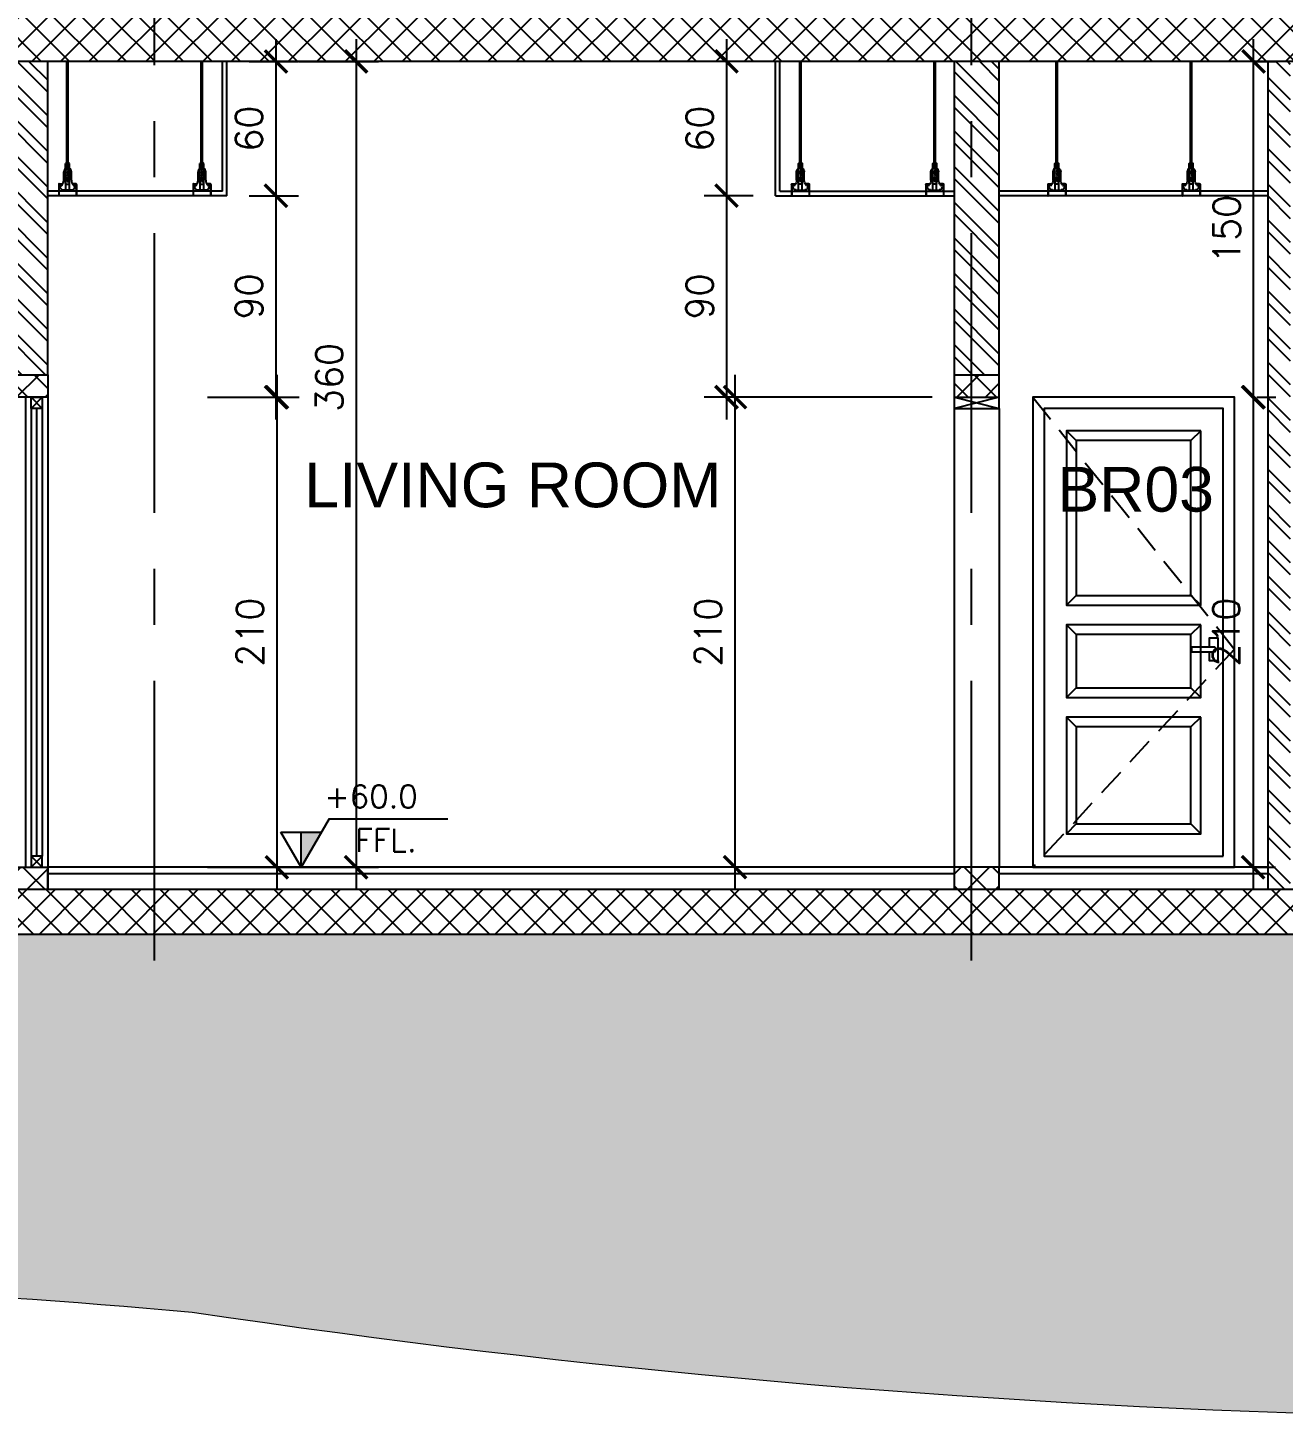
# Model space of a CAD drawing. Header units: centimetres. Extents: x -4632 to 1767, y -935 to 10443.
# Drawn here: x -1619 to -1058, y -935 to -313 of the extents above; entities that cross this region are included whole.
import ezdxf
from ezdxf.enums import TextEntityAlignment as Align
from ezdxf.xclip import XClip

# ---------------------------------------------------------------- set-up
doc = ezdxf.new("R2010")
doc.units = ezdxf.units.CM
doc.header["$LTSCALE"] = 100
doc.header["$MEASUREMENT"] = 0
doc.header["$XCLIPFRAME"] = 0
doc.header["$PDMODE"] = 35
doc.linetypes.add('GRID$0$XREF GRID$0$GRIDS$0$CENTER', pattern=[2, 1.25, -0.25, 0.25, -0.25])
doc.linetypes.add('HIDDEN', pattern=[0.375, 0.25, -0.125])
doc.layers.add('A2-01 SECTIONS 2$0$HATCH', color=8, linetype='Continuous', lineweight=5)
for name, color, linetype in [('CEILING', 161, 'Continuous'), ('CEILING HANGER', 8, 'Continuous'), ('DIM IN', 1, 'Continuous'), ('DOOR', 1, 'Continuous'), ('FINISHES', 4, 'Continuous'), ('HATCH', 8, 'Continuous'), ('HIDDEN', 8, 'HIDDEN'), ('LEVELS', 2, 'Continuous'), ('TEXT', 3, 'Continuous'), ('WALL-01', 7, 'Continuous'), ('WALL-02', 3, 'Continuous'), ('WINDOWS', 1, 'Continuous'), ('XREF GRID', 11, 'GRID$0$XREF GRID$0$GRIDS$0$CENTER')]:
    doc.layers.add(name, color=color, linetype=linetype)
doc.styles.add('ART', font='arial.ttf')
doc.styles.add('DIMA', font='romans.shx', dxfattribs={"width": 0.8})
doc.styles.add('ROMANS', font='romans')
doc.dimstyles.new('AS-17-100', dxfattribs={"dimtxt": 12, "dimasz": 10, "dimexe": 10, "dimexo": 10, "dimgap": 6, "dimtad": 1, "dimtoh": 1, "dimdec": 0, "dimdsep": 46, "dimtxsty": 'ROMANS', "dimblk1": 'ARCHTICK', "dimblk2": 'ARCHTICK', "dimsah": 1, "dimcen": 25, "dimdle": 10, "dimclrd": 1, "dimclre": 1, "dimclrt": 2, "dimadec": 0, "dimazin": 0, "dimtfac": 1, "dimtdec": 0, "dimtofl": 0, "dimtmove": 2, "dimatfit": 3, "dimldrblk": 'ARCHTICK', "dimfxl": 1, "dimtolj": 1, "dimtzin": 0, "dimarcsym": 0})
pattern_1 = [(45, (-5, 0), (-6.363961030678927, 6.36396103067893), []), (134.9999999999999, (-5, 0), (-6.36396103067893, -6.363961030678926), [])]

# ---------------------------------------------------------------- blocks, each defined once
blk = doc.blocks.new('A$C3cebbd98')
at = {"layer": 'DOOR', "linetype": 'Continuous'}
for p, q in [((2.50043233485394, 205.0000648723098, 1.193201338536111e-08), (2.504974139838851, 4.999783846629725, 1.373453998050538e-08)), ((4.999891666682743, 205.0000648840041, 1.374539071380218e-08), (5.004433466990122, 5.000000111031113, 1.554791730894646e-08)), ((7.499891666683652, 204.9999567459572, 1.193201338536111e-08), (7.504433466991031, 4.999891972984187, 1.373453998050538e-08))]:
    blk.add_line(p, q, dxfattribs=at)
at = {"layer": 'WALL-01'}
blk.add_line((19.9999998035828, 220.0000000000064), (0, 220.0000000000064, 1.555876850974225e-08), dxfattribs=at)
at = {"layer": 'WALL-01', "linetype": 'Continuous'}
blk.add_line((19.9999998035828, -1.13686837721616e-13), (-1.964172042789869e-07, 0), dxfattribs=at)
at = {"layer": 'WALL-02', "color": 2}
for p, q in [((-1.964172042789869e-07, 210.0000000000064, 1.555876838750172e-08), (0, 0)), ((10.00000000010368, 210.0000000000082, 1.555876850974197e-08), (9.999999803688297, 1.818989403545856e-12))]:
    blk.add_line(p, q, dxfattribs=at)
at = {"layer": 'WALL-02', "linetype": 'Continuous'}
blk.add_lwpolyline([(0, 210.0000000000064), (19.99999980358302, 210.0000000000064), (19.99999980358302, 220.0000000000064), (0, 220.0000000000064)], close=True, dxfattribs=at)
at = {"layer": 'WINDOWS', "color": 8}
for p, q in [((2.499891667852353, 205.0001730220511, 1.192116218456531e-08), (7.499999803563696, 209.9999567447858, 1.195367203623225e-08)), ((7.499891665513132, 204.9999567459572, 1.194282130293547e-08), (2.499999805906555, 210.0001730208869, 1.193201291786211e-08)), ((2.499783529797241, 4.999675596322049, 1.191031145126851e-08), (7.499891665508585, -0.0001081264126696624, 1.194282130293544e-08)), ((7.499783527458021, 4.999891872415901, 1.193197056963867e-08), (2.499891667851443, -0.0003244025137973949, 1.192116218456531e-08))]:
    blk.add_line(p, q, dxfattribs=at)
at = {"layer": 'WINDOWS', "color": 2}
for points, elevation in [([(2.499891667852353, 205.0001730220511), (7.499891665513132, 204.9999567459572), (7.499999803563696, 209.9999567447858), (2.499999805906555, 210.0001730208869)], 1.374539071380218e-08), ([(2.499783529797241, 4.999675596322049), (7.499783527458021, 4.999891872415901), (7.499891665508585, -0.0001081264126696624), (2.499891667851443, -0.0003244025137973949)], 1.373453998050538e-08)]:
    blk.add_lwpolyline(points, close=True, dxfattribs=dict(at, elevation=elevation))
blk = doc.blocks.new('A$Ce434a269')
at = {"layer": 'DOOR'}
for p, q in [((-70.63129753698922, 205.6312975372493), (-74.99493390063617, 209.994933900889)), ((-15.00506609911099, 209.994933900889), (-19.36870246275794, 205.6312975372493)), ((-70.63129753698922, 136.4704931533415), (-74.99493390063617, 132.1068567897019)), ((-19.36870246275794, 136.4704931533415), (-15.00506609911099, 132.1068567897019)), ((-70.63129753698922, 118.9659476987799), (-74.99493390063617, 123.3295840624196)), ((-19.36870246275794, 118.9659476987799), (-15.00506609911099, 123.3295840624196)), ((-70.63129753698922, 95.19685678969836), (-74.99493390063617, 90.83322042605869)), ((-19.36870246275794, 95.19685678969836), (-15.00506609911099, 90.83322042605869)), ((-70.63129753698922, 77.69231133513676), (-74.99493390063617, 82.05594769877644)), ((-15.00506609911099, 82.05594769877644), (-19.36870246275794, 77.69231133513676)), ((-70.63129753698922, 34.36870246275794), (-74.99493390063617, 30.00506609911827)), ((-15.00506609911099, 30.00506609911827), (-19.36870246275794, 34.36870246275794))]:
    blk.add_line(p, q, dxfattribs=at)
at = {"layer": 'DOOR', "color": 2}
blk.add_lwpolyline([(0, 15), (0, 225), (-89.99999999974716, 225), (-89.99999999974716, 15.00000000000728)], close=True, dxfattribs=at)
at = {"layer": 'DOOR', "color": 8, "linetype": 'HIDDEN', "ltscale": 0.5}
blk.add_lwpolyline([(-89.99999999974716, 225), (0, 112.5), (-89.99999999974716, 15.00000000000728)], dxfattribs=at)
at = {"layer": 'DOOR'}
for points in [[(-5.005047010505223, 20.0050470105125), (-5.005047010505223, 219.9949529894948), (-84.99495298924194, 219.9949529894948), (-84.99495298924194, 20.0050470105125)], [(-15.00506609911099, 209.994933900889), (-74.99493390063617, 209.994933900889), (-74.99493390063617, 132.1068567897019), (-15.00506609911099, 132.1068567897019)], [(-19.36870246275794, 205.6312975372493), (-70.63129753698922, 205.6312975372493), (-70.63129753698922, 136.4704931533415), (-19.36870246275794, 136.4704931533415)], [(-15.00506609911099, 123.3295840624196), (-74.99493390063617, 123.3295840624196), (-74.99493390063617, 90.83322042605869), (-15.00506609911099, 90.83322042605869)], [(-19.36870246275794, 118.9659476987799), (-70.63129753698922, 118.9659476987799), (-70.63129753698922, 95.19685678969836), (-19.36870246275794, 95.19685678969836)], [(-15.00506609911099, 82.05594769877644), (-74.99493390063617, 82.05594769877644), (-74.99493390063617, 30.00506609911827), (-15.00506609911099, 30.00506609911827)], [(-19.36870246275794, 77.69231133513676), (-70.63129753698922, 77.69231133513676), (-70.63129753698922, 34.36870246275794), (-19.36870246275794, 34.36870246275794)]]:
    blk.add_lwpolyline(points, close=True, dxfattribs=at)
at = {"layer": 'DOOR', "elevation": 0.1273018777762187}
blk.add_lwpolyline([(-19.17754395806696, 111.2445493496125), (-9.177543958940078, 111.2445493496125, 0.9999999999999999), (-9.177543958940078, 113.3445493496765), (-19.17754395806696, 113.3445493496765)], format="xyb", close=True, dxfattribs=at)
blk.add_lwpolyline([(-11.17754395789234, 111.2445493496125), (-11.17754395789234, 107.3445493497202), (-7.177543958532624, 107.3445493497202), (-7.177543958532624, 117.3445493497638), (-11.17754395789234, 117.3445493497638), (-11.17754395789234, 113.3445493496765)], dxfattribs=at)
blk = doc.blocks.new('SUP')
at = {"layer": 'CEILING HANGER', "extrusion": (-6.565441055446186e-09, 1.615746940505771e-05, 0.9999999998694682)}
for p, q in [((-555.8616746720024, -4415.287711383453, 0.0220760710870105), (-555.8616747077414, -4305.435367668505, 0.02100534264414649)), ((-555.2514488226903, -4415.287711998224, 0.02207607644170619), (-555.2514487869347, -4305.435367668505, 0.02100534798921842)), ((-557.2372633987345, -4420.726332689635, 0.02216240833251109), (-557.237263398735, -4416.996090168905, 0.02210318306358973)), ((-556.4441010715551, -4415.384870046802, 0.02207760857909572), (-556.4441000311757, -4413.18528123447, 0.02204268558459684)), ((-556.4441014025856, -4422.105266022191, 0.02218430868122987), (-556.4441010715551, -4415.384870046802, 0.02207760857909572)), ((-556.3446205894273, -4415.287710815975, 0.02207606684786804), (-554.7132045334369, -4415.287712754858, 0.02207608116825662)), ((-555.8616747192925, -4414.670045381303, 0.02206626436939811), (-555.857039830399, -4414.703154263929, 0.02206679008161883)), ((-555.857039830399, -4414.703154263929, 0.02206679008161883), (-555.8432768444361, -4414.735255799491, 0.0220672998799518)), ((-555.8432768444361, -4414.735255799491, 0.0220672998799518), (-555.8208028588429, -4414.765379337937, 0.02206777834999432)), ((-555.8208028588429, -4414.765379337937, 0.02206777834999432), (-555.7903025376474, -4414.792601731966, 0.02206821082857254)), ((-555.7903025376474, -4414.792601731966, 0.02206821082857254), (-555.7527012980609, -4414.81610219341, 0.02206858427601619)), ((-555.7527012980609, -4414.81610219341, 0.02206858427601619), (-555.7091413817544, -4414.835165461633, 0.02206888732622275)), ((-555.7091413817544, -4414.835165461633, 0.02206888732622275), (-555.6609480898335, -4414.849208758824, 0.02206911071442727)), ((-555.6609480898335, -4414.849208758824, 0.02206911071442727), (-555.6095836278336, -4414.857810471359, 0.02206924773433516)), ((-555.6095836278336, -4414.857810471359, 0.02206924773433516), (-555.556609935815, -4414.860706934065, 0.02206929418558782)), ((-555.556609935815, -4414.860706934065, 0.02206929418558782), (-555.503636574826, -4414.85781189006, 0.02206924868480718)), ((-555.503636574826, -4414.85781189006, 0.02206924868480718), (-555.4522731532052, -4414.849207150968, 0.02206911251677729)), ((-555.4522731532052, -4414.849207150968, 0.02206911251677729), (-555.4040791519349, -4414.835165059665, 0.02206888999188666)), ((-555.4040791519349, -4414.835165059665, 0.02206888999188666), (-555.3605209853569, -4414.816101815089, 0.0220685877051696)), ((-555.3605209853569, -4414.816101815089, 0.0220685877051696), (-555.3229200767993, -4414.792599603918, 0.02206821488864245)), ((-555.3229200767993, -4414.792599603918, 0.02206821488864245), (-555.2924209378538, -4414.765372433603, 0.02206778286843622)), ((-555.2924209378538, -4414.765372433603, 0.02206778286843622), (-555.2699471887099, -4414.735255137438, 0.0220673048912459)), ((-555.2699471887099, -4414.735255137438, 0.0220673048912459), (-555.2561840135874, -4414.703152183174, 0.02206679531140006)), ((-555.2561840135874, -4414.703152183174, 0.02206679531140006), (-555.2515502596526, -4414.670042047363, 0.02206626966060201)), ((-554.6137238621494, -4415.384871938397, 0.02207762464139294), (-554.6137240513087, -4413.186107862948, 0.02204271474141222)), ((-554.6137244296298, -4422.104441663621, 0.0221843116251953), (-554.6137238621494, -4415.384871938397, 0.02207762464139294)), ((-553.8205608256211, -4420.726333469913, 0.0221624382717734), (-553.8205606837515, -4416.996090996483, 0.0221032130037396)), ((-559.495881784593, -4422.529900156957, 0.02219102389058963), (-559.4958810752446, -4426.154047701695, 0.02224856468352285)), ((-559.3738565710936, -4423.35517208254, 0.02220412784786372), (-559.4958811698241, -4423.355173572174, 0.02220412680269896)), ((-559.373856287354, -4422.529901008177, 0.02219102497288312), (-559.3738566183841, -4426.15404633029, 0.02224856573060863)), ((-559.2518317359136, -4422.285851054111, 0.02218715124690278), (-557.6660165835747, -4422.285852023553, 0.02218716515248028)), ((-559.2518307901145, -4422.40787877396, 0.02218908868787934), (-557.7425548149345, -4422.407876409457, 0.02218910187007036)), ((-558.9243093764586, -4423.146129892111, 0.02220081281087902), (-558.9243099439385, -4423.407472318238, 0.02220496215912424)), ((-558.7317858524691, -4424.206305609929, 0.02221764696627768), (-558.9035207104287, -4423.565385125063, 0.02220746953171588)), ((-558.5689120451794, -4423.159920093443, 0.02220103487165298), (-558.5967181155332, -4423.083524346748, 0.02219982168851709)), ((-558.3969132619577, -4423.280354472705, 0.02220294852160439), (-558.3965026905327, -4423.280356860845, 0.02220294856302701)), ((-556.230556687837, -4425.110732225712, 0.02223202850648227), (-557.553114927309, -4425.110732509451, 0.02223201692662885)), ((-554.6137242877589, -4419.500103103952, 0.02214296239639036), (-556.4441003622063, -4419.500100857683, 0.02214294632851693)), ((-556.352582516106, -4425.110732249355, 0.02223202743798597), (-556.3525823269455, -4421.205926860206, 0.02217003062483556)), ((-556.2915702876758, -4421.205927474974, 0.02217003116895679), (-556.3525823269455, -4421.205927002078, 0.02217003062708805)), ((-556.2305561676471, -4421.14491723273, 0.02216906304035726), (-556.2305573026059, -4420.595800792785, 0.02216034468796276)), ((-554.8272681512899, -4425.110731658235, 0.02223204078885876), (-556.230556687837, -4425.110732225712, 0.02223202850648227)), ((-554.8882801432698, -4420.534792158401, 0.022159387807499), (-556.1695437973473, -4420.534790881573, 0.02215937656456851)), ((-555.0713192403489, -4425.476807014951, 0.02223785085013904), (-555.9865070647676, -4425.476807724301, 0.02223784284529864)), ((-555.2360524888308, -4420.26633394119, 0.02215512243529172), (-555.8217733906752, -4420.266334508668, 0.02215511731387065)), ((-555.2360523942504, -4420.022285713205, 0.02215124766790188), (-555.8217720192661, -4420.022286186104, 0.0221512425450806)), ((-555.7430976058731, -4421.205929011901, 0.02217003599744156), (-555.7729632485268, -4420.77883948788, 0.02216325481162251)), ((-555.2848618743388, -4420.778842490788, 0.02216325913458923), (-555.7729632485268, -4420.77883948788, 0.02216325481162251)), ((-555.7430976058731, -4421.205929011901, 0.02217003599744156), (-555.3147273751223, -4421.205930737981, 0.02217003977690464)), ((-555.3147273751223, -4421.205930737981, 0.02217003977690464), (-555.2848618743388, -4420.778842490788, 0.02216325913458923)), ((-554.8272674892297, -4421.144916854413, 0.02216907532569316), (-554.8272677256795, -4420.595805238041, 0.02216035704998098)), ((-553.5047096753681, -4425.110733644415, 0.02223205240470875), (-554.8272681512899, -4425.110731658235, 0.02223204078885876)), ((-554.7052428904992, -4421.205930572471, 0.02217004511276322), (-554.7662550243497, -4421.205929981343, 0.02217004456901653)), ((-554.7052439308789, -4425.110731871038, 0.02223204186114013), (-554.7052428904992, -4421.205930596114, 0.02217004511309357)), ((-551.8059930086331, -4422.285851668878, 0.0221872164749541), (-553.3918075934922, -4422.285852685613, 0.02218720260091621)), ((-551.8059936234027, -4422.407874659739, 0.02218915384083452), (-553.3152703552222, -4422.407875558245, 0.02218914063527096)), ((-552.660912097359, -4423.280355631311, 0.02220299878160961), (-552.6613227633637, -4423.280355820471, 0.02220299878106098)), ((-552.4889126047873, -4423.15992073186, 0.02220108813657681), (-552.4611072910731, -4423.083524039359, 0.02219987542548034)), ((-552.3260378044082, -4424.206306957693, 0.02221770309579237), (-552.1543040814081, -4423.565384344778, 0.02220752863593646)), ((-552.1335148951883, -4423.146127622196, 0.02220087225553981), (-552.1335154626678, -4423.407472743853, 0.02220502164653701)), ((-551.6839683626125, -4422.529900960888, 0.0221910923279644), (-551.6839680788736, -4426.154045904676, 0.02224863307973371)), ((-551.6839681261629, -4423.355171656929, 0.02220419519694293), (-551.5619431964028, -4423.355172579086, 0.02220419628035769)), ((-551.5619429599533, -4422.529904129314, 0.02219109344713757), (-551.5619430072439, -4426.154046826836, 0.02224863416314971)), ((-559.4958810752446, -4426.154047701695, 0.02224856468352285), (-559.495881879174, -4427.618347378821, 0.02227181345126885)), ((-559.495881879174, -4427.618347402464, 0.02227181345159914), (-559.3738563819345, -4427.618348182745, 0.02227181453276637)), ((-559.3738566183841, -4426.15404633029, 0.02224856573060863), (-559.3738563819345, -4427.618348135456, 0.02227181453210573)), ((-551.6839680788736, -4426.154045904676, 0.02224863307973371), (-551.6839684099034, -4427.618347899013, 0.02227188188413909)), ((-551.5619433382737, -4427.618346338443, 0.02227188292822694), (-551.6839684571936, -4427.618348040882, 0.02227188188648124)), ((-551.5619430072439, -4426.154046826836, 0.02224863416314971), (-551.5619433855635, -4427.618346243861, 0.02227188292681501))]:
    blk.add_line(p, q, dxfattribs=at)
at = {"layer": 'CEILING HANGER', "extrusion": (-6.565441055446186e-09, 1.615746940505771e-05, 0.9999999998694682), "const_width": 0.2440502024312832, "elevation": -0.06971492343959416}
blk.add_lwpolyline([(-558.5797820677037, -4423.042405715765, 0.9999999999999998), (-559.0678825433828, -4423.042405053701), (-559.0678824488034, -4423.217503977483, 0.2679491924311169), (-558.9916170805083, -4423.349601668542, -0.5773502691896479), (-558.9916170805088, -4423.613793693053, 0.2679491924311232), (-559.0678823069334, -4423.745890154567), (-559.0678823542236, -4424.035073030886, 0.2679491924311419), (-558.9916173642481, -4424.167168310147, -0.5773502691897009), (-558.9916173642488, -4424.431360121866, 0.2679491924311387), (-559.0678821650637, -4424.563459137034), (-559.0678827325429, -4424.85263957792, 0.2679491924311386), (-558.9916171277979, -4424.984737150748, -0.5773502691895802), (-558.9916167021885, -4425.24892884423, 0.2679491924310527), (-559.0678829689928, -4425.381023295932), (-559.0678825906732, -4425.696453092645, 0.4142135623731117), (-558.9153511920235, -4425.848984633169), (-558.2304367162336, -4425.848982386897, 0.2475285480659973), (-558.1045626675409, -4425.782604403249, -0.2475285480660123), (-557.9786901321269, -4425.716221666963), (-557.551682372388, -4425.716218664052, -0.2475285480660569), (-557.4258086074361, -4425.782602156976, 0.2475285480659878), (-557.2999359774418, -4425.848980849969), (-555.7931046094085, -4425.848986099151, 0.2679491924311233), (-555.6610078641546, -4425.772717586079, -0.5773502691896271), (-555.3968163125354, -4425.772716522059, 0.267949192431123), (-555.2647200401811, -4425.848983450915), (-553.7578892869174, -4425.848981275573, 0.2475285480659966), (-553.6320163258938, -4425.78260121117, -0.2475285480660183), (-553.5061422299106, -4425.716223062021), (-553.0791346120426, -4425.716220059112, -0.2475285480676973), (-552.9532612726993, -4425.782603552025, 0.2475285480676879), (-552.8273882643856, -4425.848982268668), (-552.1424731738261, -4425.848982505115, 0.4142135623731118), (-551.9899423899456, -4425.696450586272), (-551.9899413495664, -4425.381025565848, 0.2679491924310526), (-552.0662080892703, -4425.248927922074, -0.5773502691895805), (-552.0662079001106, -4424.984736228596, 0.2679491924311383), (-551.9899422480754, -4424.852641966066), (-551.9899413968567, -4424.563456275991, 0.2679491924311419), (-552.0662080892713, -4424.431358892325, -0.577350269189703), (-552.0662080419805, -4424.167167151541, 0.2679491924311351), (-551.9899426263952, -4424.035072983594), (-551.9899415860166, -4423.745887482684, 0.2679491924311169), (-552.0662074272116, -4423.61379473343, -0.57735026918965), (-552.0662072853415, -4423.349602945366, 0.26794919243112), (-551.9899424845256, -4423.217503906544), (-551.9899407820865, -4423.042407229043, 0.9999999999999996), (-552.4780414942156, -4423.042408813255)], format="xyb", dxfattribs=at)
at = {"layer": 'CEILING HANGER', "extrusion": (-6.565441055446186e-09, 1.615746940505771e-05, 0.9999999998694682)}
for centre, radius in [((-555.5289124430645, -4417.240112451817, -0.04926070229982382), 0.3416702834037965), ((-555.5289125849346, -4418.460363877464, -0.04926104447477821), 0.2516767712572607), ((-555.5289113553953, -4416.019863485247, -0.04926036012537647), 0.2516767712572607)]:
    blk.add_circle(centre, radius, dxfattribs=at)
for centre, radius, start, end in [((-555.5293459028295, -4414.14664010689, -0.04925983484909668), 1.32702313133537, 104.5031346958014, 133.5769546934367), ((-555.5293459028295, -4414.14664010689, -0.04925983484909668), 1.32702313133537, 46.37131391906877, 77.91645815812764), ((-554.3742710121227, -4417.404631807819, -0.04926074590044033), 2.891994898810706, 132.9461953011324, 171.8788421997344), ((-556.6835531646561, -4417.404633131942, -0.04926075096635775), 2.891994898810706, 8.121157800239335, 47.05378470023463), ((-559.2518311210006, -4422.529901498867, -0.04926219379481667), 0.2440502024312832, 89.99999999999952, 179.9999726791131), ((-559.2518311210006, -4422.529901498867, -0.04926219379481667), 0.1220251012156416, 89.99999999999952, 179.9999726791131), ((-558.3141842546157, -4423.407471130239, -0.04926243782048277), 0.6101255060782078, 179.9999726791131, 195.0000051866606), ((-558.7412713196157, -4423.146128254833, -0.04926236547311089), 0.1830376518234623, 102.9976300964304, 179.9999726791131), ((-557.4747552757401, -4423.624784239971, -0.04926249691667202), 1.372782388675968, 195.0000051866606, 269.9999999999995), ((-558.7549940145336, -4423.08667598028, -0.04926234883207901), 0.1220251012156416, 77.00239959676622, 102.9976300964304), ((-558.7687156217822, -4423.146130146431, -0.04926236553397784), 0.1830376518234623, 19.99999657725749, 77.00239959676622), ((-558.3969121741454, -4423.097318325489, -0.04926235103085637), 0.1830376518234623, 199.9999965772575, 269.9999999999995), ((-558.3965018391698, -4423.097315819124, -0.04926235102920834), 0.1830376518234623, 269.9999999999995, 357.8495973910383), ((-557.8477757304768, -4423.117921094687, -0.0492623556035784), 0.3660753036469248, 135.5754556044097, 177.8495973910383), ((-560.2878907568154, -4420.726331619516, -0.04926169032191171), 3.050627530391041, 315.5754556044096, 359.9999726791131), ((-555.5293452880607, -4421.143906900362, -0.04926179697753016), 1.327023208500847, 226.4230358901178, 313.6286860809345), ((-555.9865069700435, -4425.110732078305, -0.04926291033195845), 0.3660753036469248, 179.9999726791131, 269.9999999999995), ((-556.2915685850937, -4421.144916446417, -0.04926179893257202), 0.06101255060782081, 269.9999999999995, 359.9999726791131), ((-556.1695450740324, -4420.595800975837, -0.04926164468566113), 0.06101255060782081, 89.99999999999952, 179.9999726791131), ((-555.8217729176321, -4420.144308957992, -0.04926151731813203), 0.1220251012156416, 89.99999999999952, 269.9999999999995), ((-555.2360522995275, -4420.144310731367, -0.04926151603389552), 0.1220251012156416, 269.9999999999995, 89.99999999999952), ((-555.0713190983352, -4425.110731392602, -0.0492629083241849), 0.3660753036469248, 269.9999999999995, 359.9999726791131), ((-554.888280426866, -4420.595804711748, -0.04926164187615442), 0.06101255060782081, 359.9999726791131, 89.99999999999952), ((-554.7662551187867, -4421.144916919312, -0.04926179558694533), 0.06101255060782081, 179.9999726791131, 269.9999999999995), ((-550.7699337037036, -4420.726331075682, -0.04926166944337519), 3.050627530391041, 179.9999726791131, 224.4245927869441), ((-553.5830686172995, -4423.624788306905, -0.04926248838113804), 1.372782388675968, 269.9999999999995, 344.9999948133394), ((-553.2100479261145, -4423.117920645433, -0.0492623454300529), 0.3660753036469248, 2.150375307292657, 44.42459278694412), ((-552.6613226686404, -4423.097317403332, -0.04926233844913304), 0.1830376518234623, 182.1503753072926, 269.9999999999995), ((-552.6609119080554, -4423.097317190524, -0.0492623384482174), 0.1830376518234623, 269.9999999999995, 340.000016259355), ((-552.2891077037781, -4423.146129271558, -0.04926235132016004), 0.1830376518234623, 102.9976300964304, 160.0000162593551), ((-552.3028299730864, -4423.086679550669, -0.04926233467970804), 0.1220251012156416, 77.00239959676622, 102.9976300964304), ((-552.3165523842644, -4423.146128680436, -0.04926235138024148), 0.1830376518234623, 359.9999726791131, 77.00239959676622), ((-552.7436408206734, -4423.407473187349, -0.04926242560150119), 0.6101255060782078, 344.9999948133394, 359.9999726791131), ((-551.8059941907383, -4422.529899749133, -0.04926217746125455), 0.2440502024312832, 359.9999726791131, 89.99999999999952), ((-551.8059931030691, -4422.529899607262, -0.04926217746125743), 0.1220251012156416, 359.9999726791131, 89.99999999999952)]:
    blk.add_arc(centre, radius, start, end, dxfattribs=at)
blk = doc.blocks.new('FALSE CEILING')
at = {"xscale": -1}
for p in [(-1545.111209873657, 4427.618346370236, -0.02227188292873169), (-1485.111209873657, 4427.618346370236, -0.02227188292873169), (-1425.111209873657, 4427.618346338442, -0.02227188292822694), (-1365.111209873657, 4427.618346370236, -0.02227188292873169), (-1305.111209873657, 4427.618346370236, -0.02227188292873169), (-1245.111209873657, 4427.618346338442, -0.02227188292822694), (-1185.111209873657, 4427.618346370236, -0.02227188292873169), (-1125.111209873657, 4427.618346370236, -0.02227188292873169), (-1065.111209873657, 4427.618346338442, -0.02227188292822694), (-1005.111209873657, 4427.618346370236, -0.02227188292873169), (-945.1112098736567, 4427.618346370236, -0.02227188292873169), (-885.1112098736567, 4427.618346370236, -0.02227188292873169), (-825.1112098736567, 4427.618346370236, -0.02227188292873169), (-765.1112098736567, 4427.618346338442, -0.02227188292822694), (-705.1112098736567, 4427.618346370236, -0.02227188292873169), (-645.1112098736567, 4427.618346370236, -0.02227188292873169), (-585.1112098736567, 4427.618346338442, -0.02227188292822694), (-525.1112098736567, 4427.618346370236, -0.02227188292873169), (-465.1112098736567, 4427.618346370236, -0.02227188292873169), (-405.1112098736567, 4427.618346338442, -0.02227188292822694), (-345.1112098736567, 4427.618346370236, -0.02227188292873169), (-285.1112098736567, 4427.618346370236, -0.02227188292873169), (-225.1112098736567, 4427.618346338442, -0.02227188292822694), (-165.1112098736567, 4427.618346370236, -0.02227188292873169), (-105.1112098736567, 4427.618346370236, -0.02227188292873169), (-45.11120987365666, 4427.618346338442, -0.02227188292822694), (14.88879012634334, 4427.618346370236, -0.02227188292873169), (74.88879012634334, 4427.618346370236, -0.02227188292873169), (134.8887901263433, 4427.618346338442, -0.02227188292822694), (194.8887901263433, 4427.618346370236, -0.02227188292873169), (254.8887901263433, 4427.618346338442, -0.02227188292822694), (314.8887901263433, 4427.618346338442, -0.02227188292822694), (374.8887901263433, 4427.618346370236, -0.02227188292873169), (434.8887901263433, 4427.618346338442, -0.02227188292822694)]:
    blk.add_blockref('SUP', p, dxfattribs=at)
blk = doc.blocks.new('LEVEL- ELEV-1')
blk.add_hatch(color=256).paths.add_polyline_path([(0.1599999999998545, 0.2771281292109045), (3.552713678800501e-15, 0.2771281292109027), (0, 5.329070518200751e-15)])
for p, q in [((0.220000000000006, 0.3810511776653591), (0, 0)), ((0.220000000000006, 0.3810511776653591), (1.154719381012352, 0.3810511776653591)), ((0, 0), (-0.1599999999998545, 0.2771281292109045)), ((-0.1599999999998545, 0.2771281292109045), (0.1599999999998545, 0.2771281292109045)), ((0, 0), (3.552713678800501e-15, 0.2771281292109045))]:
    blk.add_line(p, q)
blk = doc.blocks.new('LEVEL- ELEV')
at = {"xscale": 0.8999999999999986, "yscale": 0.8999999999999986, "zscale": 0.8999999999999986}
blk.add_blockref('LEVEL- ELEV-1', (0, 0), dxfattribs=at)
at = {"style": 'DIMA'}
for tag, p in [('+XX.XX', (0.1561219769239912, 0.4208608438903312)), ('FFL.', (0.3833218897106043, 0.1103121334648396))]:
    blk.add_attdef(tag, p, '', height=0.162, dxfattribs=at)
blk = doc.blocks.new('_ARCHTICK')
at = {"color": 0, "linetype": 'ByBlock', "const_width": 0.15}
blk.add_lwpolyline([(-0.5, -0.5), (0.5, 0.5)], dxfattribs=at)
blk = doc.blocks.new('*D19')
at = {"layer": 'Defpoints', "color": 0, "transparency": 16777216}
for p in [(-1080.000000000279, -477.9853101076383, 2.397612371447398e-08), (-1081.866585106055, -687.9853101073054), (-1071.644779260779, -687.9853101073054)]:
    blk.add_point(p, dxfattribs=at)
at = {"layer": 'DIM IN', "color": 1, "lineweight": -2, "transparency": 16777216}
for p, q in [((-1071.64477926078, -467.9853101076383), (-1071.644779260779, -697.9853101073054)), ((-1070.000000000279, -477.9853101076383), (-1061.64477926078, -477.9853101076383)), ((-1071.866585106055, -687.9853101073054), (-1061.644779260779, -687.9853101073054))]:
    blk.add_line(p, q, dxfattribs=at)
at = {"layer": 'DIM IN', "color": 1, "lineweight": -2, "transparency": 16777216, "xscale": 10, "yscale": 10, "zscale": 10}
for p, rotation in [((-1071.64477926078, -477.9853101076383), 90), ((-1071.644779260779, -687.9853101073054), 270)]:
    blk.add_blockref('_ARCHTICK', p, dxfattribs=dict(at, rotation=rotation))
at = {"layer": 'DIM IN', "color": 2, "transparency": 16777216, "insert": (-1083.644779260779, -582.9853101074714), "char_height": 12, "attachment_point": 5, "rotation": 90, "style": 'ROMANS'}
blk.add_mtext('\\A1;210', dxfattribs=at)
blk = doc.blocks.new('*D20')
at = {"layer": 'Defpoints', "color": 0, "transparency": 16777216}
for p in [(-1081.644779260699, -327.9853101067393, 0.001063385055241547), (-1071.422973415423, -327.9853101067393), (-1080.000000000279, -477.9853101076383, 2.397612371447398e-08)]:
    blk.add_point(p, dxfattribs=at)
at = {"layer": 'DIM IN', "color": 1, "lineweight": -2, "transparency": 16777216}
for p, q in [((-1071.422973415423, -487.9853101076383), (-1071.422973415423, -317.9853101067393)), ((-1071.644779260699, -327.9853101067393), (-1061.422973415423, -327.9853101067393)), ((-1070.000000000279, -477.9853101076383), (-1061.422973415423, -477.9853101076383))]:
    blk.add_line(p, q, dxfattribs=at)
at = {"layer": 'DIM IN', "color": 1, "lineweight": -2, "transparency": 16777216, "xscale": 10, "yscale": 10, "zscale": 10}
for p, rotation in [((-1071.422973415423, -327.9853101067393), 90), ((-1071.422973415423, -477.9853101076383), 270)]:
    blk.add_blockref('_ARCHTICK', p, dxfattribs=dict(at, rotation=rotation))
at = {"layer": 'DIM IN', "color": 2, "transparency": 16777216, "insert": (-1083.422973415423, -402.9853101071885), "char_height": 12, "attachment_point": 5, "rotation": 90, "style": 'ROMANS'}
blk.add_mtext('\\A1;150', dxfattribs=at)
blk = doc.blocks.new('*D21')
at = {"layer": 'Defpoints', "color": 0, "transparency": 16777216}
for p in [(-1290.000000000453, -327.9853101067393), (-1306.85288913633, -387.9853101067394), (-1290.000000000454, -387.9853101067394)]:
    blk.add_point(p, dxfattribs=at)
at = {"layer": 'DIM IN', "color": 1, "lineweight": -2, "transparency": 16777216}
for p, q in [((-1306.85288913633, -317.9853101067393), (-1306.85288913633, -397.9853101067394)), ((-1300.000000000453, -327.9853101067393), (-1316.85288913633, -327.9853101067393)), ((-1300.000000000454, -387.9853101067394), (-1316.85288913633, -387.9853101067394))]:
    blk.add_line(p, q, dxfattribs=at)
at = {"layer": 'DIM IN', "color": 1, "lineweight": -2, "transparency": 16777216, "xscale": 10, "yscale": 10, "zscale": 10}
for p, rotation in [((-1306.85288913633, -327.9853101067393), 90), ((-1306.85288913633, -387.9853101067394), 270)]:
    blk.add_blockref('_ARCHTICK', p, dxfattribs=dict(at, rotation=rotation))
at = {"layer": 'DIM IN', "color": 2, "transparency": 16777216, "insert": (-1318.85288913633, -357.985310106739), "char_height": 12, "attachment_point": 5, "rotation": 90, "style": 'ROMANS'}
blk.add_mtext('\\A1;60', dxfattribs=at)
blk = doc.blocks.new('*D22')
at = {"layer": 'Defpoints', "color": 0, "transparency": 16777216}
for p in [(-1285.000000000453, -387.9853101067395), (-1306.852889136331, -477.9853101072994), (-1204.999999999583, -477.9853101072994)]:
    blk.add_point(p, dxfattribs=at)
at = {"layer": 'DIM IN', "color": 1, "lineweight": -2, "transparency": 16777216}
for p, q in [((-1306.852889136331, -377.9853101067394), (-1306.852889136331, -487.9853101072994)), ((-1295.000000000453, -387.9853101067395), (-1316.852889136331, -387.9853101067395)), ((-1214.999999999583, -477.9853101072994), (-1316.852889136331, -477.9853101072994))]:
    blk.add_line(p, q, dxfattribs=at)
at = {"layer": 'DIM IN', "color": 1, "lineweight": -2, "transparency": 16777216, "xscale": 10, "yscale": 10, "zscale": 10}
for p, rotation in [((-1306.852889136331, -387.9853101067395), 90), ((-1306.852889136331, -477.9853101072994), 270)]:
    blk.add_blockref('_ARCHTICK', p, dxfattribs=dict(at, rotation=rotation))
at = {"layer": 'DIM IN', "color": 2, "transparency": 16777216, "insert": (-1318.852889136331, -432.985310107019), "char_height": 12, "attachment_point": 5, "rotation": 90, "style": 'ROMANS'}
blk.add_mtext('\\A1;90', dxfattribs=at)
blk = doc.blocks.new('*D23')
at = {"layer": 'Defpoints', "color": 0, "transparency": 16777216}
for p in [(-1204.999999999583, -477.9853101072994), (-1303.064796587357, -687.9853101073055, 2.397586331900903e-08), (-1303.064796587362, -687.9853101073055)]:
    blk.add_point(p, dxfattribs=at)
at = {"layer": 'DIM IN', "color": 1, "lineweight": -2, "transparency": 16777216}
for p, q in [((-1303.064796587362, -467.9853101072994), (-1303.064796587362, -697.9853101073055)), ((-1214.999999999583, -477.9853101072994), (-1313.064796587362, -477.9853101072994))]:
    blk.add_line(p, q, dxfattribs=at)
at = {"layer": 'DIM IN', "color": 1, "lineweight": -2, "transparency": 16777216, "xscale": 10, "yscale": 10, "zscale": 10}
for p, rotation in [((-1303.064796587362, -477.9853101072994), 90), ((-1303.064796587362, -687.9853101073055), 270)]:
    blk.add_blockref('_ARCHTICK', p, dxfattribs=dict(at, rotation=rotation))
at = {"layer": 'DIM IN', "color": 2, "transparency": 16777216, "insert": (-1315.064796587362, -582.9853101073019), "char_height": 12, "attachment_point": 5, "rotation": 90, "style": 'ROMANS'}
blk.add_mtext('\\A1;210', dxfattribs=at)
blk = doc.blocks.new('*D24')
at = {"layer": 'Defpoints', "color": 0, "transparency": 16777216}
for p in [(-1530.000000196444, -327.9853101067393), (-1530.000000196444, -387.9853101067395), (-1508.106968709895, -387.9853101067395)]:
    blk.add_point(p, dxfattribs=at)
at = {"layer": 'DIM IN', "color": 1, "lineweight": -2, "transparency": 16777216}
for p, q in [((-1508.106968709895, -317.9853101067393), (-1508.106968709895, -397.9853101067395)), ((-1520.000000196444, -327.9853101067393), (-1498.106968709895, -327.9853101067393)), ((-1520.000000196444, -387.9853101067395), (-1498.106968709895, -387.9853101067395))]:
    blk.add_line(p, q, dxfattribs=at)
at = {"layer": 'DIM IN', "color": 1, "lineweight": -2, "transparency": 16777216, "xscale": 10, "yscale": 10, "zscale": 10}
for p, rotation in [((-1508.106968709895, -327.9853101067393), 90), ((-1508.106968709895, -387.9853101067395), 270)]:
    blk.add_blockref('_ARCHTICK', p, dxfattribs=dict(at, rotation=rotation))
at = {"layer": 'DIM IN', "color": 2, "transparency": 16777216, "insert": (-1520.106968709894, -357.9853101067388), "char_height": 12, "attachment_point": 5, "rotation": 90, "style": 'ROMANS'}
blk.add_mtext('\\A1;60', dxfattribs=at)
blk = doc.blocks.new('*D25')
at = {"layer": 'Defpoints', "color": 0, "transparency": 16777216}
for p in [(-1530.000000196444, -387.9853101067395, -0.001063385055243323), (-1548.69974773168, -477.9853101072995, 1.555876850974197e-08), (-1508.106968709896, -477.9853101072995)]:
    blk.add_point(p, dxfattribs=at)
at = {"layer": 'DIM IN', "color": 1, "lineweight": -2, "transparency": 16777216}
for p, q in [((-1508.106968709896, -377.9853101067394), (-1508.106968709896, -487.9853101072995)), ((-1520.000000196444, -387.9853101067395), (-1498.106968709896, -387.9853101067395)), ((-1538.69974773168, -477.9853101072995), (-1498.106968709896, -477.9853101072995))]:
    blk.add_line(p, q, dxfattribs=at)
at = {"layer": 'DIM IN', "color": 1, "lineweight": -2, "transparency": 16777216, "xscale": 10, "yscale": 10, "zscale": 10}
for p, rotation in [((-1508.106968709896, -387.9853101067395), 90), ((-1508.106968709896, -477.9853101072995), 270)]:
    blk.add_blockref('_ARCHTICK', p, dxfattribs=dict(at, rotation=rotation))
at = {"layer": 'DIM IN', "color": 2, "transparency": 16777216, "insert": (-1520.106968709896, -432.9853101070189), "char_height": 12, "attachment_point": 5, "rotation": 90, "style": 'ROMANS'}
blk.add_mtext('\\A1;90', dxfattribs=at)
blk = doc.blocks.new('*D26')
at = {"layer": 'Defpoints', "color": 0, "transparency": 16777216}
for p in [(-1548.69974773168, -477.9853101072995, 1.555876850974197e-08), (-1548.642120339847, -687.985310107306), (-1507.695604596573, -687.985310107306)]:
    blk.add_point(p, dxfattribs=at)
at = {"layer": 'DIM IN', "color": 1, "lineweight": -2, "transparency": 16777216}
for p, q in [((-1507.695604596574, -467.9853101072995), (-1507.695604596573, -697.985310107306)), ((-1538.69974773168, -477.9853101072995), (-1497.695604596574, -477.9853101072995)), ((-1538.642120339847, -687.985310107306), (-1497.695604596573, -687.985310107306))]:
    blk.add_line(p, q, dxfattribs=at)
at = {"layer": 'DIM IN', "color": 1, "lineweight": -2, "transparency": 16777216, "xscale": 10, "yscale": 10, "zscale": 10}
for p, rotation in [((-1507.695604596574, -477.9853101072995), 90), ((-1507.695604596573, -687.985310107306), 270)]:
    blk.add_blockref('_ARCHTICK', p, dxfattribs=dict(at, rotation=rotation))
at = {"layer": 'DIM IN', "color": 2, "transparency": 16777216, "insert": (-1519.695604596573, -582.9853101073021), "char_height": 12, "attachment_point": 5, "rotation": 90, "style": 'ROMANS'}
blk.add_mtext('\\A1;210', dxfattribs=at)
blk = doc.blocks.new('*D69')
at = {"layer": 'Defpoints', "color": 0, "transparency": 16777216}
for p in [(-1507.737978492738, -327.9853101067394, 0.001063385055241547), (-1507.737978296297, -687.985310107306), (-1472.311083132105, -687.985310107306)]:
    blk.add_point(p, dxfattribs=at)
at = {"layer": 'DIM IN', "color": 1, "lineweight": -2, "transparency": 16777216}
for p, q in [((-1472.311083132105, -317.9853101067394), (-1472.311083132105, -697.985310107306)), ((-1497.737978492738, -327.9853101067394), (-1462.311083132105, -327.9853101067394)), ((-1497.737978296297, -687.985310107306), (-1462.311083132105, -687.985310107306))]:
    blk.add_line(p, q, dxfattribs=at)
at = {"layer": 'DIM IN', "color": 1, "lineweight": -2, "transparency": 16777216, "xscale": 10, "yscale": 10, "zscale": 10}
for p, rotation in [((-1472.311083132105, -327.9853101067394), 90), ((-1472.311083132105, -687.985310107306), 270)]:
    blk.add_blockref('_ARCHTICK', p, dxfattribs=dict(at, rotation=rotation))
at = {"layer": 'DIM IN', "color": 2, "transparency": 16777216, "insert": (-1484.311083132102, -469.15112251764), "char_height": 12, "attachment_point": 5, "rotation": 90, "style": 'ROMANS'}
blk.add_mtext('\\A1;360', dxfattribs=at)

msp = doc.modelspace()

# ---------------------------------------------------------------- hatches: boundary and pattern name
at = {"layer": 'A2-01 SECTIONS 2$0$HATCH'}
h = msp.add_hatch(dxfattribs=at)
h.set_pattern_fill('AR-PARQ1', color=8, scale=3, angle=-2.544443745170813e-14, style=0)
h.set_pattern_definition([(90, (5, 5.000000000000001), (-35.99999999999999, 36.00000000000001), [36, -36]), (90, (11, 4.999999999999998), (-35.99999999999999, 36.00000000000001), [36, -36]), (90, (17, 4.999999999999996), (-35.99999999999999, 36.00000000000001), [36, -36]), (90, (23, 4.999999999999993), (-35.99999999999999, 36.00000000000001), [36, -36]), (90, (29, 4.99999999999999), (-35.99999999999999, 36.00000000000001), [36, -36]), (90, (35, 4.999999999999988), (-35.99999999999999, 36.00000000000001), [36, -36]), (90, (41, 4.999999999999985), (-35.99999999999999, 36.00000000000001), [36, -36]), (0, (5.000000000000016, 41), (35.99999999999999, -36.00000000000001), [36, -36]), (0, (5.000000000000018, 47), (35.99999999999999, -36.00000000000001), [36, -36]), (0, (5.000000000000021, 53), (35.99999999999999, -36.00000000000001), [36, -36]), (0, (5.000000000000025, 59), (35.99999999999999, -36.00000000000001), [36, -36]), (0, (5.000000000000027, 65), (35.99999999999999, -36.00000000000001), [36, -36]), (0, (5.000000000000028, 71), (35.99999999999999, -36.00000000000001), [36, -36]), (0, (5.000000000000032, 77), (35.99999999999999, -36.00000000000001), [36, -36])])
edge = h.paths.add_edge_path()
edge.add_line((-501.3954970649671, -747.9853101069698), (-660.0000000000116, -747.9853101069698))
edge.add_line((-660.0000000000116, -747.9853101069698), (-660.0000000000116, -717.9853101073054))
edge.add_line((-660.0000000000116, -717.9853101073054), (-1980.000000000025, -717.9853101073054))
edge.add_line((-1980.000000000025, -717.9853101073054), (-1980.000000000025, -747.9853101069698))
edge.add_line((-1980.000000000025, -747.9853101069698), (-2198.925311506302, -747.9853101069698))
edge.add_line((-2198.925311506302, -747.9853101069698), (-2198.925311506302, -883.3614392088161))
edge.add_arc((-1892.004924399895, -4772.244098741478), 3900.975322100279, 84.90414905767392, 94.51257309022628, ccw=False)
edge.add_arc((-908.6432794329794, 3363.529571909383), 4297.667473089504, 261.4779885999608, 275.4375173922393)
edge.add_line((-501.395497064967, -914.7989513585371), (-501.3954970649671, -747.9853101069698))
at = {"layer": 'HATCH'}
h = msp.add_hatch(dxfattribs=at)
h.set_pattern_fill('ANSI37', color=256, scale=72, angle=360)
h.set_pattern_definition([(45, (-5, -65), (-6.363961030678927, 6.36396103067893), []), (134.9999999999999, (-5, -65), (-6.36396103067893, -6.363961030678926), [])])
h.paths.add_polyline_path([(-629.9999999999883, -327.9853100977077), (-629.9999999999883, -307.9853100982738), (-2009.999999999979, -307.985310098241), (-2009.999999999979, -327.9853100976749)])
at = {"layer": 'HATCH', "linetype": 'Continuous', "ltscale": 15}
h = msp.add_hatch(dxfattribs=at)
h.set_pattern_fill('ANSI32', color=256, scale=30, angle=630)
h.set_pattern_definition([(314.9999999999999, (-5.411364113321952, -1.13686837721616e-13), (7.954951288348664, 7.954951288348657), []), (314.9999999999999, (-5.411364113321954, -5.303300850000114), (7.954951288348664, 7.954951288348657), [])])
h.paths.add_polyline_path([(-1610.000000196443, -327.9853101067393), (-1630.000000000025, -327.9853101067393), (-1630.000000000025, -467.9853101072993), (-1610.000000196443, -467.9853101072993)])
h = msp.add_hatch(dxfattribs=at)
h.set_pattern_fill('ANSI32', color=256, scale=30, angle=630)
h.set_pattern_definition([(314.9999999999999, (-5, 0), (7.954951288348664, 7.954951288348657), []), (314.9999999999999, (-5.000000000000003, -5.30330085), (7.954951288348664, 7.954951288348657), [])])
h.paths.add_polyline_path([(-1185.000000000025, -327.9853101067393), (-1204.999999999583, -327.9853101067393), (-1205.000000097856, -467.9853101072991), (-1185.000000098299, -467.9853101072991)])
h = msp.add_hatch(dxfattribs=at)
h.set_pattern_fill('ANSI32', color=256, scale=30, angle=630)
h.set_pattern_definition([(314.9999999999999, (0, 0), (7.954951288348664, 7.954951288348657), []), (314.9999999999999, (-2.664535259100376e-15, -5.30330085), (7.954951288348664, 7.954951288348657), [])])
h.paths.add_polyline_path([(-1054.999999999937, -327.9853101067393), (-1065.000000000026, -327.9853101067393), (-1065.000000000026, -697.9853101073054), (-1054.999999999937, -697.9853101073053)])
at = {"layer": 'HATCH'}
h = msp.add_hatch(dxfattribs=at)
h.set_pattern_fill('ANSI37', color=256, scale=72, angle=360)
h.set_pattern_definition([(45, (-424.9999999991298, -30.00000000000011), (-6.363961030678927, 6.36396103067893), []), (134.9999999999999, (-424.9999999991298, -30.00000000000011), (-6.36396103067893, -6.363961030678926), [])])
h.paths.add_polyline_path([(-1610.000000000025, -467.9853101072993), (-1629.999999803608, -467.9853101072993), (-1629.999999803608, -477.9853101072993), (-1610.000000000025, -477.9853101072993)])
h = msp.add_hatch(dxfattribs=at)
h.set_pattern_fill('ANSI37', color=256, scale=72, angle=360)
h.set_pattern_definition([(45, (-5, -30), (-6.363961030678927, 6.36396103067893), []), (134.9999999999999, (-5, -30), (-6.36396103067893, -6.363961030678926), [])])
h.paths.add_polyline_path([(-1185.000000000025, -467.9853101072991), (-1204.999999999583, -467.9853101072991), (-1204.999999999583, -477.9853101072991), (-1185.000000000025, -477.9853101072991)])
h = msp.add_hatch(dxfattribs=at)
h.set_pattern_fill('ANSI37', color=256, scale=72, angle=360)
h.set_pattern_definition([(225, (-1691.595556413647, -1763.046506202804), (6.363961030678927, -6.36396103067893), []), (314.9999999999999, (-1691.595556413647, -1763.046506202804), (6.36396103067893, 6.363961030678926), [])])
h.paths.add_polyline_path([(-1610.000000196443, -687.9853101073056), (-1630.000000000025, -687.9853101073056), (-1630.000000000025, -697.9853101071556), (-1610.000000196443, -697.9853101071556)])
h = msp.add_hatch(dxfattribs=at)
h.set_pattern_fill('ANSI37', color=256, scale=72, angle=360)
h.set_pattern_definition(pattern_1)
h.paths.add_polyline_path([(-1185.000000000026, -687.9853101073054), (-1204.999999999583, -687.9853101073054), (-1204.999999999583, -697.9853101073054), (-1185.000000000026, -697.9853101073054)])
h = msp.add_hatch(dxfattribs=at)
h.set_pattern_fill('ANSI37', color=256, scale=72, angle=360)
h.set_pattern_definition(pattern_1)
h.paths.add_polyline_path([(-2004.999999999978, -747.9853101069699), (-1980.000000000025, -747.9853101069699), (-1980.000000000025, -717.9853101073054), (-660.0000000000116, -717.9853101073054), (-660.0000000000116, -747.9853101069698), (-629.9999999999881, -747.9853101069698), (-629.9999999999881, -697.9853101073054), (-2004.999999999978, -697.9853101073054)])

# ---------------------------------------------------------------- linework, layer by layer
at = {"layer": 'A2-01 SECTIONS 2$0$HATCH', "color": 8}
msp.add_lwpolyline([(-501.395497064967, -747.9853101069698), (-660.0000000000116, -747.9853101069698), (-660.0000000000116, -717.9853101073054), (-1980.000000000025, -717.9853101073054), (-1980.000000000025, -747.9853101069698), (-2198.925311506302, -747.9853101069698), (-2198.925311506302, -883.3614392088166, -0.04194923944243332), (-1545.511836630847, -886.6873813889106, 0.06098537251063899), (-501.395497064967, -914.798951358538)], format="xyb", close=True, dxfattribs=at)
at = {"layer": 'CEILING'}
for p, q in [((-1532.000000196444, -385.9853101067392, -0.001063385055243323), (-1532.000000196444, -327.9853101067392, -0.001063385055243323)), ((-1530.000000196444, -387.9853101067392, -0.001063385055243323), (-1530.000000196444, -327.9853101067392, -0.001063385055243323)), ((-1285.000000000453, -387.9853101067392), (-1285.000000000452, -327.9853101067392)), ((-1283.000000000453, -385.9853101067392), (-1283.000000000452, -327.9853101067392)), ((-1532.000000196444, -385.9853101067392), (-1610.000000196443, -385.9853101067392)), ((-1530.000000196444, -387.9853101067392), (-1610.000000196443, -387.9853101067392)), ((-1285.000000000453, -387.9853101067392, 0.001063385055241547), (-1204.999999999583, -387.9853101067392)), ((-1283.000000000453, -385.9853101067392, 0.001063385055241547), (-1204.999999999583, -385.9853101067392)), ((-1065.000000000114, -385.9853101067392, 0.001109619188077315), (-1185.000000000026, -385.9853101067393)), ((-1065.000000000114, -387.9853101067393, 0.001109619188077315), (-1185.000000000026, -387.9853101067392))]:
    msp.add_line(p, q, dxfattribs=at)
at = {"layer": 'FINISHES'}
for p, q in [((-1204.999999999583, -687.9853101073053, 2.397586331900903e-08), (-1610.000000000025, -687.9853101073055, 2.397586331900903e-08)), ((-1065.000000000026, -687.9853101073054, 2.397586331900903e-08), (-1185.000000000026, -687.9853101073054, 2.397586331900903e-08)), ((-1204.999999999583, -690.9853101073053, 2.397586331900903e-08), (-1610.000000000025, -690.9853101073055, 2.397586331900903e-08)), ((-1065.000000000026, -690.9853101073054, 2.397586331900903e-08), (-1185.000000000026, -690.9853101073054, 2.397586331900903e-08))]:
    msp.add_line(p, q, dxfattribs=at)
at = {"layer": 'HIDDEN'}
for p, q in [((-1185.000000000025, -477.9853101072991), (-1204.999999999583, -482.9853101072991)), ((-1204.999999999583, -477.9853101072991), (-1185.000000000025, -482.9853101072991))]:
    msp.add_line(p, q, dxfattribs=at)
at = {"layer": 'WALL-01'}
for p, q in [((-629.9999999999883, -327.9853101067392, 0.001063385055241547), (-2009.999999999979, -327.9853101067392, 0.001063385055241547)), ((-1610.000000196443, -467.9853101072993), (-1610.000000196443, -327.9853101067393)), ((-1204.999999999583, -482.9853101072991), (-1204.999999999583, -327.9853101067392)), ((-1185.000000000025, -482.9853101072991), (-1185.000000000025, -327.9853101067392)), ((-1065.000000000114, -327.9853101067392), (-1065.000000000114, -697.9853101073055)), ((-1205.00000019613, -467.9853101072991), (-1185.000000000025, -467.9853101072991)), ((-1205.00000019613, -477.9853101072991), (-1185.000000000025, -477.9853101072991)), ((-1205.00000019613, -482.9853101072991), (-1185.000000000025, -482.9853101072991)), ((-1610.000000196443, -697.9853101073055), (-1610.000000196443, -687.9853101073056)), ((-1204.999999999583, -697.9853101073054), (-1204.999999999583, -687.9853101073055)), ((-1185.000000000026, -687.9853101073054, 2.397586331900903e-08), (-1204.999999999583, -687.9853101073054)), ((-1185.000000000026, -697.9853101073053), (-1185.000000000026, -687.9853101073054)), ((-629.9999999999883, -697.9853101073054, 2.397586331900903e-08), (-2004.999999999978, -697.9853101073054, 2.397586331900903e-08)), ((-660.0000000000115, -717.9853101073054, 2.397586331900892e-08), (-1980.000000000025, -717.9853101073054, 2.397586331900892e-08))]:
    msp.add_line(p, q, dxfattribs=at)
at = {"layer": 'WALL-01', "linetype": 'ByBlock'}
msp.add_line((-1610.000000000025, -687.9853101073056), (-1610.000000000025, -697.9853101071556), dxfattribs=at)
at = {"layer": 'WALL-02'}
for p, q in [((-1204.999999999583, -687.9853101073055), (-1205.00000019613, -482.9853101072991)), ((-1185.000000000025, -482.9853101072991), (-1185.000000000025, -687.9853101073054, 2.397586331900903e-08))]:
    msp.add_line(p, q, dxfattribs=at)
at = {"layer": 'XREF GRID'}
for p, q in [((-1562.500000000025, -4.681862696674557, -0.00416170728823173), (-1562.500000000025, -747.9853101127529, -0.005474742574124418)), ((-1197.500000000026, -4.681862696676376), (-1197.500000000026, -747.9853101127532, -0.001313035285892685))]:
    msp.add_line(p, q, dxfattribs=at)

# ---------------------------------------------------------------- block references
at = {"layer": 'CEILING'}
ref = msp.add_blockref('FALSE CEILING', (-970.7641828400933, -387.9853083415192, 6.839662418291897e-08), dxfattribs=dict(at, xscale=-1))
XClip(ref).set_block_clipping_path([(561.2358173563496, -1.8125010683434084e-06), (647.0777825556027, 59.99999818749893)])
ref = msp.add_blockref('FALSE CEILING', (-1844.235817356803, -387.9853083415192, 0.001063453451867506), dxfattribs=at)
XClip(ref).set_block_clipping_path([(561.2358173563496, -1.8125010683434084e-06), (647.0777825556027, 59.99999818749893)])
ref = msp.add_blockref('FALSE CEILING', (-1729.69327531972, -387.9853083415192, 0.001063453451867506), dxfattribs=at)
XClip(ref).set_block_clipping_path([(561.2358173563496, -1.7652191672823392e-06), (661.6200238279037, 59.99999818749893)])
at = {"layer": 'FINISHES', "color": 4, "xscale": -1}
msp.add_blockref('A$C3cebbd98', (-1610.000000196443, -687.9853101073056), dxfattribs=at)
at = {"layer": 'LEVELS', "ltscale": 0.5, "extrusion": (0, 0, -1)}
ref = msp.add_blockref('LEVEL- ELEV', (1496.800291827574, -687.9853101073054, -2.397586331900903e-08), dxfattribs=dict(at, xscale=-63.00479306199217, yscale=63.00479304976856, zscale=63.00479306199122))
ref.add_attrib('FFL.', 'FFL.', (1472.64917549214, -681.0351169713063, -2.397586331900903e-08), dxfattribs={"layer": '0', "extrusion": (0, 0, -1), "height": 10.15, "style": 'DIMA', "text_generation_flag": 2})
ref.add_attrib('+XX.XX', '+60.0', (1486.480525648326, -661.4690597307158, -2.397586331900903e-08), dxfattribs={"layer": '0', "extrusion": (0, 0, -1), "height": 10.15, "style": 'DIMA', "text_generation_flag": 2})
at = {"layer": 'WALL-01'}
msp.add_blockref('A$Ce434a269', (-1080.000000000279, -702.985310107638, 2.397612371447398e-08), dxfattribs=at)

# ---------------------------------------------------------------- texts
at = {"layer": 'TEXT', "color": 3, "style": 'ART'}
for s, p in [('LIVING ROOM', (-1402.29269454562, -517.1715101643222, 1.032622134023512e-08)), ('BR03', (-1124.053626079971, -519.1121823514095, 1.032622134023512e-08))]:
    msp.add_text(s, height=20, dxfattribs=at).set_placement(p, align=Align.MIDDLE_CENTER)

# ---------------------------------------------------------------- dimensions: what is measured, and where the dimension line sits
at = {"layer": 'DIM IN'}
for base, p1, p2, picture, middle in [((-1508.106968709895, -387.9853101067395, -0.001063385055243323), (-1530.000000196444, -327.9853101067392, -0.001063385055243323), (-1530.000000196444, -387.9853101067392, -0.001063385055243323), '*D24', (-1520.106968709894, -357.9853101067388, -0.001063385055243323)), ((-1306.85288913633, -387.9853101067394), (-1290.000000000453, -327.9853101067392), (-1290.000000000453, -387.9853101067392), '*D21', (-1318.85288913633, -357.985310106739)), ((-1071.422973415423, -327.9853101067393), (-1080.000000000279, -477.985310107638, 2.397612371447398e-08), (-1081.644779260698, -327.9853101067392, 0.001063385055241547), '*D20', (-1083.422973415423, -402.9853101071885)), ((-1508.106968709896, -477.9853101072995), (-1530.000000196444, -387.9853101067392, -0.001063385055243323), (-1548.69974773168, -477.9853101072993, 1.555876850974197e-08), '*D25', (-1520.106968709896, -432.9853101070189)), ((-1306.852889136331, -477.9853101072994), (-1285.000000000453, -387.9853101067392), (-1204.999999999583, -477.9853101072991), '*D22', (-1318.852889136331, -432.985310107019)), ((-1507.695604596573, -687.985310107306), (-1548.69974773168, -477.9853101072993, 1.555876850974197e-08), (-1548.642120339847, -687.9853101073057), '*D26', (-1519.695604596573, -582.9853101073021)), ((-1303.064796587362, -687.9853101073055), (-1204.999999999583, -477.9853101072991), (-1303.064796587356, -687.9853101073053, 2.397586331900903e-08), '*D23', (-1315.064796587362, -582.9853101073019)), ((-1071.644779260779, -687.9853101073054), (-1080.000000000279, -477.985310107638, 2.397612371447398e-08), (-1081.866585106054, -687.9853101073052), '*D19', (-1083.644779260779, -582.9853101074714))]:
    dim = msp.add_linear_dim(base=base, p1=p1, p2=p2, angle=90, dimstyle='AS-17-100', dxfattribs=at)
    dim.commit()
    dim.dimension.update_dxf_attribs({"geometry": picture, "text_midpoint": middle})
dim = msp.add_linear_dim(base=(-1472.311083132105, -687.985310107306), p1=(-1507.737978492738, -327.9853101067393, 0.001063385055241547), p2=(-1507.737978296296, -687.9853101073057), angle=90, dimstyle='AS-17-100', dxfattribs=at)
dim.commit()
dim.dimension.update_dxf_attribs({"geometry": '*D69', "text_midpoint": (-1484.311083132102, -469.15112251764), "dimtype": 160})

doc.saveas('drawing.dxf')
